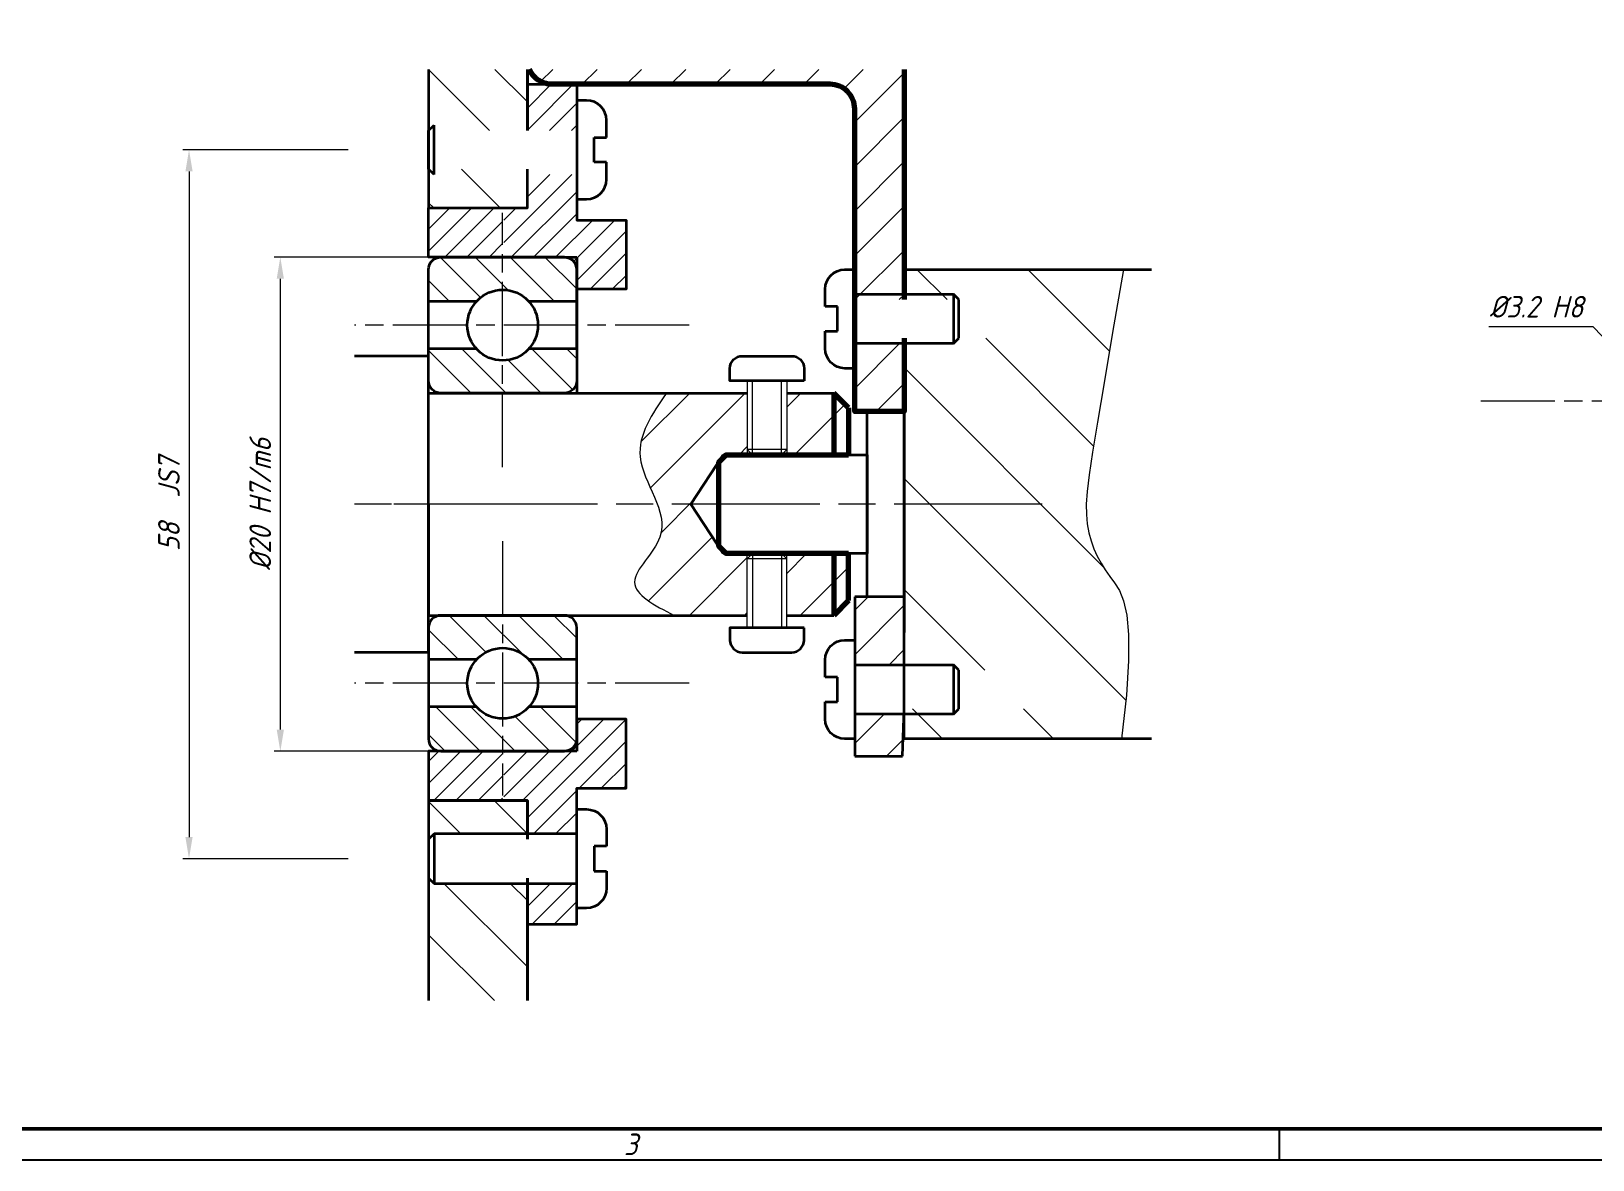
# Model space of a CAD drawing. Header units: millimetres. Extents: x -196 to 2000, y -99 to 952.
# Drawn here: x 218.9 to 471.8, y 0 to 182.8 of the extents above; entities that cross this region are included whole.
import ezdxf
from ezdxf.enums import TextEntityAlignment as Align

# ---------------------------------------------------------------- set-up
doc = ezdxf.new("R2010")
doc.units = ezdxf.units.MM
doc.linetypes.add('AM_ISO08W050', pattern=[18, 12, -1.5, 3, -1.5])
doc.linetypes.add('AM_ISO08W050x2', pattern=[9, 6, -0.75, 1.5, -0.75])
for name, color, linetype, lineweight in [('AM_0', 7, 'Continuous', 35), ('AM_0N', 7, 'Continuous', 15), ('AM_4', 3, 'Continuous', 15), ('AM_4N', 3, 'Continuous', 15), ('AM_5', 3, 'Continuous', 15), ('AM_7', 4, 'AM_ISO08W050', 15), ('AM_8', 1, 'Continuous', 15), ('AM_BOR', 7, 'Continuous', 35), ('основные', 7, 'Continuous', 35), ('оч жирные', 7, 'Continuous', 70), ('тонкие', 2, 'Continuous', 15)]:
    doc.layers.add(name, color=color, linetype=linetype, lineweight=lineweight)
doc.styles.add('ACGOSTTS', font='geniso.shx', dxfattribs={"oblique": 15})
doc.styles.get("Standard").update_dxf_attribs({"font": 'geniso.shx', "oblique": 15})
doc.dimstyles.new('AM_GOST$0', dxfattribs={"dimtxt": 3.5, "dimasz": 3.5, "dimexe": 1, "dimexo": 1, "dimgap": 1.5, "dimtad": 1, "dimtoh": 1, "dimtxsty": 'Standard', "dimcen": 0, "dimclrd": 256, "dimclre": 256, "dimclrt": 2, "dimadec": 0, "dimazin": 2, "dimtp": 0.1, "dimtm": 0.1, "dimtfac": 0.71, "dimtmove": 0, "dimatfit": 3, "dimfxl": 1, "dimtolj": 1, "dimlwd": -1, "dimlwe": -1, "dimarcsym": 1})
doc.dimstyles.new('AM_GOST$3', dxfattribs={"dimtxt": 3.5, "dimasz": 3.5, "dimexe": 1, "dimexo": 1, "dimgap": 1.5, "dimtad": 1, "dimtoh": 1, "dimtxsty": 'Standard', "dimcen": 0, "dimclrd": 256, "dimclre": 256, "dimclrt": 2, "dimadec": 0, "dimazin": 2, "dimtp": 0.1, "dimtm": 0.1, "dimtfac": 0.71, "dimtdec": 3, "dimtofl": 0, "dimtmove": 0, "dimatfit": 2, "dimfxl": 1, "dimtolj": 1, "dimlwd": -1, "dimlwe": -1, "dimarcsym": 1})
pattern_1 = [(44.99999999999999, (-519.0105859612296, 515.6947568679508), (-0.8980256121069153, 0.8980256121069156), [])]
pattern_2 = [(315, (-670.680225686259, 914.6167079903607), (1.414213562373095, 1.414213562373095), [])]

# ---------------------------------------------------------------- blocks, each defined once
blk = doc.blocks.new('GOST_A1_LANDSCAPE')
at = {"layer": 'AM_BOR', "color": 7, "lineweight": 50}
blk.add_line((20, 4.999999999999999), (836, 4.999999999999999), dxfattribs=at)
at = {"layer": 'AM_BOR', "color": 1, "lineweight": 25}
for p, q in [((421, 5), (421, 0)), ((0, 0), (841, 0))]:
    blk.add_line(p, q, dxfattribs=at)
at = {"layer": 'AM_BOR', "color": 1, "lineweight": 25, "style": 'ACGOSTTS', "oblique": 15}
blk.add_text('3', height=3.5, dxfattribs=at).set_placement((316, 2.5), align=Align.MIDDLE_CENTER)
blk = doc.blocks.new('GENZOOCBYQ3P5')
at = {"layer": 'AM_8'}
h = blk.add_hatch(dxfattribs=at)
h.set_pattern_fill('ANSI31', color=256, scale=1.2, angle=270, style=0)
h.set_pattern_definition([(315, (-710.9631266986504, 2939.86693311946), (2.694076836320746, 2.694076836320745), [])])
h.paths.add_polyline_path([(-18.27154240767425, -37.69893272247901), (-18.27154240767425, -31.07223043015614), (-18.27154240767425, -28.20524313201844), (-25.81785698979741, -28.20524313201838), (-26.27154240767425, -27.77223043012634), (-26.27154240767425, -37.69893272247901)])
h.paths.add_polyline_path([(-18.27154240767425, -24.20524313201844), (-18.27154240767425, -21.50524313204863), (-26.27154240767425, -21.50524313204858), (-26.27154240767425, -24.63825583391042), (-25.81785698979741, -24.20524313201838)])
h.paths.add_polyline_path([(-18.27154240767425, 26.49475686795137), (-18.27154240767425, 29.62776956981367), (-25.81785698979741, 29.62776956981372), (-25.81785698979741, 29.19475686792123), (-26.27154240767425, 29.62776956981372), (-26.27154240767425, 26.49475686795142)])
h.paths.add_polyline_path([(-18.27154240767425, 32.76174416602913), (-18.27154240767425, 37.69893272247896), (-26.27154240767425, 37.69893272247896), (-26.27154240767425, 32.76174416602919), (-25.81785698979741, 33.19475686792123), (-25.81785698979741, 32.76174416602919)])
h = blk.add_hatch(dxfattribs=at)
h.set_pattern_fill('ANSI31', color=256, scale=0.8, angle=360)
h.set_pattern_definition([(44.99999999999999, (-710.9631266986504, 2939.86693311946), (-1.796051224213831, 1.796051224213831), [])])
h.paths.add_polyline_path([(12.23549013727541, -10.50524313204863), (12.23549013727541, -5.005243132051362), (8.235490137275406, -5.005243132051817), (8.235490137275406, -10.40524313204827), (8.29322516419495, -10.50524313204863)])
h.paths.add_polyline_path([(12.23549013727541, 9.994756867948638), (12.23549013727541, 15.49475686795137), (8.293225164194496, 15.49475686795137), (8.235490137275406, 15.39475686795146), (8.235490137275406, 9.994756867948638)])
edge = h.paths.add_edge_path()
edge.add_line((12.23549013727541, 19.06174416605933), (12.23549013727541, 37.69893272247896))
edge.add_line((12.23549013727541, 37.69893272247896), (-18.10638952105541, 37.69893272247896))
edge.add_arc((-16.27154240767425, 38.49475686795137), 2, 203.4477167907517, 270)
edge.add_line((-16.27154240767425, 36.49475686795137), (6.23549013727586, 36.49475686795137))
edge.add_arc((6.23549013727586, 34.49475686795137), 2, 0, 90, ccw=False)
edge.add_line((8.23549013727586, 34.49475686795137), (8.235490137275406, 19.59475686795173))
edge.add_line((8.235490137275406, 19.59475686795173), (8.543225164194496, 19.06174416605933))
edge.add_line((8.543225164194496, 19.06174416605933), (12.23549013727541, 19.06174416605933))
h.paths.add_polyline_path([(12.22161265150123, -14.50524313204863), (8.293225164194496, -14.50524313204863), (8.235490137275406, -14.60524313204854), (8.235490137275406, -17.90524313205145), (12.11264713749858, -17.90524313205145)])
h = blk.add_hatch(dxfattribs=at)
h.set_pattern_fill('ANSI31', color=256, scale=0.4, angle=360, style=0)
h.set_pattern_definition(pattern_1)
h.paths.add_polyline_path([(-14.27154240767425, 32.76174416602913), (-14.27154240767425, 36.49475686795137), (-18.27154240767425, 36.49475686795137), (-18.27154240767425, 32.76174416602913)])
h.paths.add_polyline_path([(-15.27154240767425, 22.49475686795137, -0.4142135623731056), (-14.27154240767425, 21.49475686795137), (-14.27154240767425, 19.89475686795146), (-10.27154240767425, 19.89475686795146), (-10.27154240767425, 25.49475686795137), (-14.27154240767425, 25.49475686795137), (-14.27154240767425, 26.49475686795137), (-14.27154240767425, 29.19475686792117), (-18.27154240767425, 29.19475686792117), (-18.27154240767425, 26.49475686795137), (-20.16511476231756, 26.49475686795137), (-20.16511476231756, 22.49475686795137)])
h.paths.add_polyline_path([(-14.27154240767425, 33.19475686792117), (-14.27154240767425, 36.49475686795137), (-18.27154240767425, 36.49475686795137), (-18.27154240767425, 33.19475686792117)], flags=16)
h.paths.add_polyline_path([(-20.27154240767425, 22.49475686795137), (-20.27154240767425, 26.49475686795137), (-26.27154240767425, 26.49475686795142), (-26.27154240767425, 22.49475686795142)])
h.paths.add_polyline_path([(-14.27154240767425, -24.20524313201844), (-14.27154240767425, -21.50524313204863), (-14.27154240767425, -20.50524313204863), (-10.27154240767425, -20.50524313204863), (-10.27154240767425, -14.90524313204827), (-14.27154240767425, -14.90524313204827), (-14.27154240767425, -16.50524313204863, -0.4142135623730951), (-15.27154240767425, -17.50524313204863), (-20.16511476231756, -17.50524313204863), (-20.16511476231756, -21.50524313204863), (-18.27154240767425, -21.50524313204863), (-18.27154240767425, -24.20524313201844)])
h.paths.add_polyline_path([(-14.27154240767425, -31.50524313204863), (-14.27154240767425, -28.20524313201844), (-18.27154240767425, -28.20524313201844), (-18.27154240767425, -31.50524313204863)])
h.paths.add_polyline_path([(-20.27154240767425, -21.50524313204863), (-20.27154240767425, -17.50524313204863), (-26.27154240767425, -17.50524313204858), (-26.27154240767425, -21.50524313204858)])
h = blk.add_hatch(dxfattribs=at)
h.set_pattern_fill('ANSI31', color=256, scale=0.4, angle=360, style=0)
h.set_pattern_definition(pattern_1)
h.paths.add_polyline_path([(-14.27154240767425, 35.19475686792117), (-14.27154240767425, 36.49475686795137), (-18.27154240767425, 36.49475686795137), (-18.27154240767425, 33.19475686792117), (-14.27154240767425, 33.19475686792117)])
h = blk.add_hatch(dxfattribs=at)
h.set_pattern_fill('_U', color=256, scale=2, angle=315, style=0, pattern_type=0)
h.set_pattern_definition(pattern_2)
edge = h.paths.add_edge_path()
edge.add_line((-26.27154240767425, 21.49475686795142), (-26.27154240767425, 18.90875686795118))
edge.add_line((-26.27154240767425, 18.90875686795164), (-22.39667863860143, 18.90875686795164))
edge.add_arc((-20.27154240767425, 16.99475686795137), 2.85999999999997, 402.0077229335649, 497.9922770664336, ccw=False)
edge.add_line((-18.14640617674661, 18.90875686795158), (-14.27154240767425, 18.90875686795158))
edge.add_line((-14.27154240767425, 18.90875686795158), (-14.27154240767425, 21.49475686795137))
edge.add_arc((-15.27154240767425, 21.49475686795137), 1, 360, 450.0000000000065)
edge.add_line((-15.27154240767425, 22.49475686795137), (-25.27154240767425, 22.49475686795137))
edge.add_arc((-25.27154240767425, 21.49475686795142), 1, 450.0000000000065, 540.0000000000065)
h = blk.add_hatch(dxfattribs=at)
h.set_pattern_fill('ANSI31', color=256, scale=2, angle=270)
h.set_pattern_definition([(315, (-710.9631266986504, 2939.86693311946), (4.490128060534578, 4.490128060534576), [])])
h.paths.add_polyline_path([(23.43549013727568, -10.93825583394067), (24.34019067565475, -12.50524313204863), (23.43549013727568, -14.07223043015659), (12.23549013727541, -14.07223043015659), (12.23549013727541, -16.50524313205136), (29.83460701695128, -16.50524313205136), (30.22758228261216, -12.96416924182989), (30.40604566077161, -10.18804402275958), (30.4041946811634, -8.06538862884139), (30.25622687351995, -6.484724214074447), (29.99633976757411, -5.334571932460165), (29.65873089305921, -4.503452937999043), (29.27759777970812, -3.879888384691128), (28.88713795725369, -3.35239942653692), (28.51658958365067, -2.827321777065606), (28.17535332973591, -2.282249387926129), (27.86787049456905, -1.712590770292934), (27.59858237720971, -1.113754435343196), (27.37193027671572, -0.4811488942522715), (27.19235549214761, 0.1898173418022111), (27.06429932256367, 0.9037357616453505), (26.99220306702307, 1.665197854099517), (26.98250656185917, 2.501207825569566), (27.04964379250384, 3.528420752784371), (27.21004728166179, 4.885904430050289), (27.48014955203814, 6.71272665167686), (27.87638312633896, 9.147955211971805), (28.4151805272694, 12.33065790524375), (29.11297427753459, 16.39990252579997), (29.98619689984014, 21.49475686794864), (12.23549013727541, 21.49475686794864), (12.23549013727541, 19.06174416605933), (23.43549013727568, 19.06174416605933), (24.34019067565475, 17.49475686795137), (23.43549013727568, 15.92776956984341), (16.66312099032655, 15.92776956984341), (16.23549013727541, 15.49475686795137), (12.23549013727541, 15.49475686795137), (12.23549013727541, -10.50524313204863), (16.23549013727541, -10.50524313204863), (16.66312099032609, -10.93825583394067)])
h = blk.add_hatch(dxfattribs=at)
h.set_pattern_fill('_U', color=256, scale=2, angle=315, style=0, pattern_type=0)
h.set_pattern_definition(pattern_2)
edge = h.paths.add_edge_path()
edge.add_line((-14.27154240767425, 12.49475686795137), (-14.27154240767425, 15.08075686795161))
edge.add_line((-14.27154240767425, 15.08075686795161), (-18.14640617674706, 15.08075686795161))
edge.add_arc((-20.27154240767425, 16.99475686795137), 2.85999999999997, 222.0077229335649, 317.9922770664336, ccw=False)
edge.add_line((-22.39667863860143, 15.08075686795161), (-26.27154240767425, 15.08075686795161))
edge.add_line((-26.27154240767425, 15.08075686795166), (-26.27154240767425, 12.49475686795142))
edge.add_arc((-25.27154240767425, 12.49475686795142), 1, 539.9999999999935, 629.9999999999935)
edge.add_line((-25.27154240767425, 11.49475686795142), (-15.27154240767425, 11.49475686795142))
edge.add_arc((-15.27154240767425, 12.49475686795137), 1, 270.0000000000065, 359.9999999999935)
h = blk.add_hatch(dxfattribs=at)
h.set_pattern_fill('ANSI31', color=256)
h.set_pattern_definition([(45, (-435.1349772556702, -297.8689260847459), (-2.245064030267288, 2.245064030267288), [])])
h.paths.add_polyline_path([(7.728457592325753, -5.305243132048361), (7.728457592325753, -1.505243132048633), (6.528457592325935, -1.505243132048975), (2.73205210783351, -1.505243132049998), (2.73205210783351, -1.934658132083257), (2.73205210783351, -5.755243132083194), (2.73205210783351, -6.184658132082802), (2.73205210783351, -6.505243132048633), (6.528457592325935, -6.505243132048633)])
h.paths.add_polyline_path([(7.728457592318023, 6.494756867951367), (7.728457592325753, 10.29475686795155), (6.528457592325935, 11.49475686795137), (2.73205210783351, 11.49475686795137), (2.73205210783351, 11.17417186794916), (2.73205210783351, 10.74475686794955), (2.73205210783351, 6.92417186794961), (2.73205210783351, 6.494756867950002), (6.528457592325935, 6.494756867951025)])
edge = h.paths.add_edge_path()
edge.add_spline(control_points=[(-7.751024211521667, 2.496084185754341), (-8.227340572197704, 3.780399240873521), (-10.13720003462169, 6.911679835293398), (-8.166591149352712, 9.799711364428958), (-7.00999999150747, 11.49475686795137)], knot_values=[0, 0, 0, 0, 1.967759913829663, 4.763637252153319, 4.763637252153319, 4.763637252153319, 4.763637252153319], degree=3, periodic=0)
edge.add_line((-7.00999999150747, 11.49475686795137), (-0.4679478921663076, 11.49475686795137))
edge.add_line((-0.4679478921663076, 11.49475686795137), (-0.4679478921663076, 11.17417186794916))
edge.add_line((-0.4679478921663076, 11.17417186794916), (-0.4679478921663076, 10.74475686794955))
edge.add_line((-0.4679478921663076, 10.74475686794955), (-0.4679478921663076, 6.92417186794961))
edge.add_line((-0.4679478921663076, 6.92417186794961), (-0.4679478921663076, 6.494756867949093))
edge.add_line((-0.4679478921663076, 6.494756867949093), (-2.164509862724685, 6.494756867948638))
edge.add_line((-2.164509862724685, 6.494756867948638), (-2.424644321358869, 6.494756867948638))
edge.add_line((-2.424644321358869, 6.494756867948638), (-5.044669617017178, 2.495968929416279))
edge.add_line((-5.044669617017178, 2.495968929416279), (-7.751024211521667, 2.496084185754285))
edge = h.paths.add_edge_path()
edge.add_line((-0.4679478921663076, -6.505243132048633), (-0.4679478921663076, -6.184658132082802))
edge.add_line((-0.4679478921663076, -6.184658132082802), (-0.4679478921663076, -5.755243132083194))
edge.add_line((-0.4679478921663076, -5.755243132083194), (-0.4679478921663076, -1.934658132083257))
edge.add_line((-0.4679478921663076, -1.934658132083257), (-0.4679478921663076, -1.505243132050907))
edge.add_line((-0.4679478921663076, -1.505243132050907), (-2.164509862724685, -1.505243132051362))
edge.add_line((-2.164509862724685, -1.505243132051362), (-2.424644321358869, -1.505243132051362))
edge.add_line((-2.424644321358869, -1.505243132051362), (-5.046164425474217, 2.495968993076133))
edge.add_line((-5.046164425474217, 2.495968993076133), (-7.751024211521667, 2.496084185754285))
edge.add_spline(control_points=[(-7.751024211521667, 2.496084185754341), (-7.418099176355099, 1.59840216138781), (-6.964052850381051, -0.6521612089221662), (-11.1786900124398, -4.039047471674394), (-7.985025502539884, -5.683063848611368), (-6.387860878680954, -6.505243132048633)], knot_values=[4.763637252153319, 4.763637252153319, 4.763637252153319, 4.763637252153319, 6.139018390817901, 8.229092790612192, 10.32003743882186, 10.32003743882186, 10.32003743882186, 10.32003743882186], degree=3, periodic=0)
edge.add_line((-6.387860878680897, -6.505243132048633), (-0.4679478921663076, -6.505243132048633))
h = blk.add_hatch(dxfattribs=at)
h.set_pattern_fill('_U', color=256, scale=2, angle=315, style=0, pattern_type=0)
h.set_pattern_definition(pattern_2)
edge = h.paths.add_edge_path()
edge.add_arc((-15.27154240767425, -7.505243132048633), 0.9999999999998863, 360.0000000000065, 450.0000000000065)
edge.add_line((-15.27154240767425, -6.505243132048633), (-25.27154240767425, -6.505243132048633))
edge.add_arc((-25.27154240767425, -7.505243132048577), 1, 450, 540)
edge.add_line((-26.27154240767425, -7.505243132048577), (-26.27154240767425, -10.09124313204882))
edge.add_line((-26.27154240767425, -10.09124313204836), (-22.39667863860188, -10.09124313204836))
edge.add_arc((-20.27154240767425, -12.00524313204863), 2.860000000000054, 402.0077229335664, 497.9922770664351, ccw=False)
edge.add_line((-18.14640617674706, -10.09124313204842), (-14.27154240767425, -10.09124313204842))
edge.add_line((-14.27154240767425, -10.09124313204842), (-14.27154240767425, -7.505243132048633))
h = blk.add_hatch(dxfattribs=at)
h.set_pattern_fill('_U', color=256, scale=2, angle=315, style=0, pattern_type=0)
h.set_pattern_definition(pattern_2)
edge = h.paths.add_edge_path()
edge.add_line((-22.39667863860188, -13.91924313204839), (-26.27154240767425, -13.91924313204839))
edge.add_line((-26.27154240767425, -13.91924313204834), (-26.27154240767425, -16.50524313204858))
edge.add_arc((-25.27154240767425, -16.50524313204858), 1.000000000000114, 539.9999999999935, 629.9999999999935)
edge.add_line((-25.27154240767425, -17.50524313204858), (-15.27154240767425, -17.50524313204858))
edge.add_arc((-15.27154240767425, -16.50524313204863), 1.000000000000114, 270, 359.9999999999935)
edge.add_line((-14.27154240767425, -16.50524313204863), (-14.27154240767425, -13.91924313204839))
edge.add_line((-14.27154240767425, -13.91924313204839), (-18.14640617674661, -13.91924313204839))
edge.add_arc((-20.27154240767425, -12.00524313204863), 2.860000000000054, 222.0077229335649, 317.9922770664351, ccw=False)
at = {"layer": 'AM_0'}
for p, q in [((-26.27154240767425, 14.49475686795142), (-32.27154240767419, 14.49475686795142)), ((-26.27154240767425, -9.505243132048577), (-32.27154240767419, -9.505243132048577))]:
    blk.add_line(p, q, dxfattribs=at)
at = {"layer": 'AM_0N'}
for p, q in [((-1.867947892166399, 12.49475686794955), (-0.4679478921663076, 12.49475686794955)), ((-0.4679478921663076, 12.49475686794955), (-0.4679478921663076, 11.17417186794916)), ((-0.4679478921663076, 12.49475686794955), (2.73205210783351, 12.49475686794955)), ((2.73205210783351, 12.49475686794955), (4.132052107833601, 12.49475686794955)), ((2.73205210783351, 12.49475686794955), (2.73205210783351, 11.17417186794916)), ((-0.4679478921663076, 11.17417186794916), (-0.4679478921663076, 10.74475686794955)), ((-0.4679478921663076, 10.74475686794955), (-0.4679478921663076, 6.92417186794961)), ((2.73205210783351, 11.17417186794916), (2.73205210783351, 10.74475686794955)), ((2.73205210783351, 10.74475686794955), (2.73205210783351, 6.92417186794961)), ((-0.4679478921663076, 6.92417186794961), (-0.03853289216624489, 6.494756867949548)), ((2.73205210783351, 6.92417186794961), (-0.4679478921663076, 6.92417186794961)), ((2.302637107833448, 6.494756867949548), (-0.03853289216624489, 6.494756867949548)), ((2.73205210783351, 6.92417186794961), (2.302637107833448, 6.494756867949548)), ((-0.4679478921663076, -1.934658132083257), (-0.03853289216624489, -1.505243132083194)), ((-0.4679478921663076, -5.755243132083194), (-0.4679478921663076, -1.934658132083257)), ((2.73205210783351, -1.934658132083257), (-0.4679478921663076, -1.934658132083257)), ((2.302637107833448, -1.505243132083194), (-0.03853289216624489, -1.505243132083194)), ((2.73205210783351, -1.934658132083257), (2.302637107833448, -1.505243132083194)), ((2.73205210783351, -5.755243132083194), (2.73205210783351, -1.934658132083257)), ((-0.4679478921663076, -6.184658132082802), (-0.4679478921663076, -5.755243132083194)), ((-0.4679478921663076, -7.505243132083194), (-0.4679478921663076, -6.184658132082802)), ((2.73205210783351, -6.184658132082802), (2.73205210783351, -5.755243132083194)), ((2.73205210783351, -7.505243132083194), (2.73205210783351, -6.184658132082802)), ((-1.867947892166399, -7.505243132083194), (-0.4679478921663076, -7.505243132083194)), ((-0.4679478921663076, -7.505243132083194), (2.73205210783351, -7.505243132083194)), ((2.73205210783351, -7.505243132083194), (4.132052107833601, -7.505243132083194))]:
    blk.add_line(p, q, dxfattribs=at)
at = {"layer": 'AM_4'}
for p, q in [((29.98619689984059, 21.49475686794909), (29.11297427753459, 16.39990252579997)), ((29.11297427753459, 16.39990252579997), (28.4151805272694, 12.3306579052433)), ((28.4151805272694, 12.3306579052433), (27.87638312633896, 9.147955211971805)), ((27.87638312633896, 9.147955211971805), (27.48014955203814, 6.71272665167686)), ((-0.4679478921663076, 6.92417186794961), (-0.4679478921663076, 6.494756867949093)), ((2.73205210783351, 6.92417186794961), (2.73205210783351, 6.494756867950002)), ((27.48014955203814, 6.71272665167686), (27.21004728166179, 4.885904430050289)), ((27.21004728166179, 4.885904430050289), (27.04964379250384, 3.528420752784371)), ((27.04964379250384, 3.528420752784371), (26.98250656185917, 2.501207825569566)), ((26.98250656185917, 2.501207825569566), (26.99220306702307, 1.665197854099517)), ((26.99220306702307, 1.665197854099517), (27.06429932256367, 0.9037357616453505)), ((27.06429932256367, 0.9037357616453505), (27.19235549214761, 0.1898173418022111)), ((27.19235549214761, 0.1898173418022111), (27.37193027671572, -0.4811488942522715)), ((27.37193027671572, -0.4811488942522715), (27.59858237720971, -1.113754435343196)), ((27.59858237720971, -1.113754435343196), (27.86787049456905, -1.712590770292934)), ((-0.4679478921663076, -1.934658132083257), (-0.4679478921663076, -1.505243132050907)), ((2.73205210783351, -1.934658132083257), (2.73205210783351, -1.505243132049998)), ((27.86787049456905, -1.712590770292934), (28.17535332973591, -2.282249387926129)), ((28.17535332973591, -2.282249387926129), (28.51658958365067, -2.827321777065606)), ((28.51658958365067, -2.827321777065606), (28.88713795725369, -3.35239942653692)), ((28.88713795725369, -3.35239942653692), (29.27759777970812, -3.879888384691128)), ((29.27759777970812, -3.879888384691128), (29.65873089305921, -4.503452937999043)), ((29.65873089305921, -4.503452937999043), (29.99633976757411, -5.334571932460165)), ((29.99633976757411, -5.334571932460165), (30.25622687351995, -6.484724214074447)), ((30.25622687351995, -6.484724214074447), (30.4041946811634, -8.06538862884139)), ((30.4041946811634, -8.06538862884139), (30.40604566077161, -10.18804402275958)), ((30.40604566077161, -10.18804402275958), (30.22758228261216, -12.96416924182989)), ((30.22758228261216, -12.96416924182989), (29.83460701695128, -16.50524313205091))]:
    blk.add_line(p, q, dxfattribs=at)
at = {"layer": 'AM_4N'}
for p, q in [((-0.03853289216624489, 6.494756867949548), (-0.03853289216624489, 12.49475686794955)), ((2.302637107833448, 6.494756867949548), (2.302637107833448, 12.49475686794955)), ((-0.03853289216624489, -1.505243132083194), (-0.03853289216624489, -7.505243132083194)), ((2.302637107833448, -1.505243132083194), (2.302637107833448, -7.505243132083194))]:
    blk.add_line(p, q, dxfattribs=at)
at = {"layer": 'AM_7', "linetype": 'AM_ISO08W050x2'}
for p, q in [((-20.27154240767425, 5.494756867951367), (-20.27154240767425, 26.08766861474629)), ((-5.165471608715166, 16.99475686795137), (-32.27154240767419, 16.99475686795142)), ((-20.27154240767425, 2.494756867951367), (-32.27154240767419, 2.494756867951367)), ((-20.27154240767425, -0.5052431320486335), (-20.27154240767425, -21.09815487884356)), ((-5.165471608715166, -12.00524313204863), (-32.27154240767419, -12.00524313204858)), ((-5.165471608715166, -12.00524313204863), (-32.27154240767419, -12.00524313204858))]:
    blk.add_line(p, q, dxfattribs=at)
at = {"layer": 'AM_7'}
blk.add_line((23.41596144980474, 2.494756867951367), (-32.27154240767419, 2.497128448446006), dxfattribs=at)
at = {"layer": 'основные'}
for p, q in [((-26.27154240767425, 37.69893272247896), (-26.27154240767425, 26.49475686795142)), ((-18.27154240767425, 37.69893272247896), (-18.27154240767425, 32.76174416602913)), ((-18.27154240767425, 36.49475686795137), (-18.27154240767425, 37.69893272247896)), ((-26.27154240767425, 32.76174416602919), (-25.81785698979741, 33.19475686792123)), ((-25.81785698979741, 29.19475686792123), (-25.81785698979741, 33.19475686792123)), ((-26.27154240767425, 29.62776956981372), (-26.27154240767425, 32.76174416602919)), ((-12.87154240767416, 30.19475686792117), (-12.87154240767416, 32.19475686792117)), ((-12.87154240767416, 32.19475686792117), (-11.87154240767416, 32.19475686792117)), ((-25.81785698979741, 29.19475686792123), (-26.27154240767425, 29.62776956981372)), ((-18.27154240767425, 26.49475686795137), (-18.27154240767425, 29.62776956984368)), ((-11.87154240767416, 30.19475686792117), (-12.87154240767416, 30.19475686792117)), ((-26.27154240767425, 26.49475686795142), (-18.27154240767425, 26.49475686795137)), ((-15.27154240767425, 22.49475686795137), (-18.27154240767425, 22.49475686795137)), ((-15.27154240767425, 22.49475686795137), (-14.27154240767425, 22.49475686795137)), ((-14.27154240767425, 22.49475686795137), (-14.27154240767425, 21.49475686795137)), ((-14.27154240767425, 21.49475686795137), (-14.27154240767425, 11.49475686795137)), ((-14.27154240767425, 15.08075686795161), (-14.27154240767425, 21.49475686795137)), ((-10.27154240767425, 19.89475686795146), (-14.27154240767425, 19.89475686795146)), ((8.235490137275406, 19.49475686795137), (16.23549013727541, 19.49475686795137)), ((16.23549013727541, 19.49475686795137), (16.23549013727541, 15.49475686795137)), ((16.66312099032655, 19.06174416605933), (16.23549013727541, 19.49475686795137)), ((16.66312099032655, 15.92776956984341), (16.66312099032655, 19.06174416605933)), ((-22.39667863860143, 18.90875686795158), (-26.27154240767425, 18.90875686795164)), ((-14.27154240767425, 18.90875686795158), (-18.14640617674661, 18.90875686795158)), ((6.835490137275769, 18.49475686795137), (5.835490137275769, 18.49475686795137)), ((6.835490137275769, 16.49475686795137), (6.835490137275769, 18.49475686795137)), ((5.835490137275769, 16.49475686795137), (6.835490137275769, 16.49475686795137)), ((16.23549013727541, 15.49475686795137), (8.235490137275406, 15.49475686795137)), ((16.23549013727541, 15.49475686795137), (16.66312099032655, 15.92776956984341)), ((-22.39667863860143, 15.08075686795161), (-26.27154240767425, 15.08075686795166)), ((-26.27154240767425, -9.505243132048577), (-26.27154240767425, 14.49475686795142)), ((-14.27154240767425, 15.08075686795161), (-18.14640617674706, 15.08075686795161)), ((-26.27154240767425, 11.49475686795142), (-0.4679478921663076, 11.49475686795137)), ((2.73205210783351, 11.49475686795137), (6.528457592325935, 11.49475686795137)), ((-5.044676875451955, 2.495957851301284), (-2.424644321358869, 6.494756867948638)), ((-2.424644321358869, 6.494756867948638), (-2.164509862724685, 6.494756867948638)), ((-26.27154240767425, 2.494756867951423), (-26.27154240767425, -6.505243132048577)), ((-5.045370263522386, 2.494756867933177), (-2.424644321358869, -1.505243132051362)), ((12.23549013727541, 2.494756867948638), (12.23549013727541, -7.905243132050998)), ((-2.164509862724685, -1.505243132051362), (-2.424644321358869, -1.505243132051362)), ((12.23549013727541, -5.005243132051362), (8.235490137275406, -5.005243132051817)), ((8.235490137275406, -5.005243132051817), (8.235490137275406, -17.90524313205145)), ((-26.27154240767425, -6.505243132048577), (-0.4679478921663076, -6.505243132048633)), ((2.73205210783351, -6.505243132048633), (6.528457592325935, -6.505243132048633)), ((-22.39667863860188, -10.09124313204842), (-26.27154240767425, -10.09124313204836)), ((-14.27154240767425, -10.09124313204842), (-18.14640617674706, -10.09124313204842)), ((8.235490137275406, -10.50524313204863), (16.23549013727541, -10.50524313204863)), ((16.23549013727541, -10.50524313204863), (16.23549013727541, -14.50524313204863)), ((16.66312099032609, -10.93825583394067), (16.23549013727541, -10.50524313204863)), ((16.66312099032609, -14.07223043015659), (16.66312099032609, -10.93825583394067)), ((6.835490137275769, -11.50524313204863), (5.835490137275769, -11.50524313204863)), ((6.835490137275769, -13.50524313204863), (6.835490137275769, -11.50524313204863)), ((5.835490137275769, -13.50524313204863), (6.835490137275769, -13.50524313204863)), ((-22.39667863860143, -13.91924313204839), (-26.27154240767425, -13.91924313204834)), ((-14.27154240767425, -13.91924313204839), (-18.14640617674661, -13.91924313204839)), ((16.23549013727541, -14.50524313204863), (8.235490137275406, -14.50524313204863)), ((12.11264713749858, -17.90524313205145), (12.23549013727541, -14.07223043015614)), ((16.23549013727541, -14.50524313204863), (16.66312099032609, -14.07223043015659)), ((-14.27154240767425, -17.51102879680769), (-15.37012589960079, -17.51102879680769)), ((-14.27154240767425, -16.50524313204863), (-14.27154240767425, -17.51102879680769)), ((8.235490137275406, -17.90524313205145), (12.11264713749858, -17.90524313205145)), ((-26.27154240767425, -21.50524313204858), (-26.27154240767425, -37.69893272247901)), ((-18.27154240767425, -21.50524313204863), (-26.27154240767425, -21.50524313204858)), ((-18.27154240767425, -21.50524313204863), (-18.27154240767425, -24.63825583391048)), ((-18.27154240767425, -24.63825583391048), (-18.27154240767425, -21.50524313204863)), ((-25.81785698979741, -24.20524313201838), (-26.27154240767425, -24.63825583391042)), ((-26.27154240767425, -24.63825583391042), (-26.27154240767425, -27.77223043012634)), ((-14.27154240767425, -24.20524313201844), (-25.81785698979741, -24.20524313201838)), ((-25.81785698979741, -24.20524313201838), (-25.81785698979741, -28.20524313201838)), ((-11.87154240767461, -25.20524313201844), (-12.87154240767461, -25.20524313201844)), ((-12.87154240767461, -25.20524313201844), (-12.87154240767461, -27.20524313201844)), ((-26.27154240767425, -27.77223043012634), (-25.81785698979741, -28.20524313201838)), ((-18.27154240767425, -31.07223043015614), (-18.27154240767425, -27.7722304301264)), ((-18.27154240767425, -27.7722304301264), (-18.27154240767425, -27.93825583394067)), ((-12.87154240767461, -27.20524313201844), (-11.87154240767461, -27.20524313201844)), ((-25.81785698979741, -28.20524313201838), (-14.27154240767425, -28.20524313201844)), ((-18.27154240767425, -37.69893272247901), (-18.27154240767425, -31.07223043015614))]:
    blk.add_line(p, q, dxfattribs=at)
for points in [[(-18.27154240767425, 32.76174416602913), (-18.27154240767425, 36.49475686795137), (-14.27154240767425, 36.49475686795137), (-14.27154240767425, 26.49475686795137), (-14.27154240767425, 25.49475686795137), (-10.27154240767425, 25.49475686795137), (-10.27154240767425, 19.89475686795146), (-14.27154240767425, 19.89475686795146), (-14.27154240767425, 21.49475686795137, 0.4142135623730825), (-15.27154240767425, 22.49475686795137), (-26.27154240767425, 22.49475686795142), (-26.27154240767425, 26.49475686795142)], [(-11.87154240767416, 32.19475686792117), (-11.87154240767416, 33.59475686792126, 0.414213562373095), (-13.47154240767406, 35.19475686792117), (-14.27154240767425, 35.19475686792117), (-14.27154240767425, 27.19475686792117), (-13.47154240767406, 27.19475686792117, 0.414213562373095), (-11.87154240767416, 28.79475686792154), (-11.87154240767416, 30.19475686792117)], [(-26.27154240767425, 12.49475686795142), (-26.27154240767425, 21.49475686795142, -0.4142135623730692), (-25.27154240767425, 22.49475686795142), (-15.27154240767425, 22.49475686795137, -0.4142135623730552), (-14.27154240767425, 21.49475686795137), (-14.27154240767425, 12.49475686795137, -0.4142135623730951), (-15.27154240767425, 11.49475686795137), (-25.27154240767425, 11.49475686795142, -0.4142135623730951), (-26.27154240767425, 12.49475686795142, -1.655741125145663)], [(5.835490137275769, 18.49475686795137), (5.835490137275769, 19.89475686795146, -0.414213562373095), (7.435490137275679, 21.49475686795137), (8.235490137275406, 21.49475686795137), (8.235490137275406, 13.49475686795137), (7.435490137275679, 13.49475686795137, -0.414213562373095), (5.835490137275769, 15.09475686795173), (5.835490137275769, 16.49475686795137)], [(-26.27154240767425, -7.505243132048577), (-26.27154240767425, -16.50524313204858, 0.4142135623730692), (-25.27154240767425, -17.50524313204858), (-15.27154240767425, -17.50524313204863, 0.4142135623730552), (-14.27154240767425, -16.50524313204863), (-14.27154240767425, -7.505243132048633, 0.4142135623730951), (-15.27154240767425, -6.505243132048633), (-25.27154240767425, -6.505243132048577, 0.4142135623730951), (-26.27154240767425, -7.505243132048577, 1.655741125145663)], [(5.835490137275769, -11.50524313204863), (5.835490137275769, -10.10524313204854, -0.414213562373095), (7.435490137275679, -8.505243132048633), (8.235490137275406, -8.505243132048633), (8.235490137275406, -16.50524313204863), (7.435490137275679, -16.50524313204863, -0.414213562373095), (5.835490137275769, -14.90524313204827), (5.835490137275769, -13.50524313204863)], [(-18.27154240767425, -27.7722304301264), (-18.27154240767425, -31.50524313204863), (-14.27154240767425, -31.50524313204863), (-14.27154240767425, -21.50524313204863), (-14.27154240767425, -20.50524313204863), (-10.27154240767425, -20.50524313204863), (-10.27154240767425, -14.90524313204827), (-14.27154240767425, -14.90524313204827), (-14.27154240767425, -16.50524313204863, -0.4142135623730825), (-15.27154240767425, -17.50524313204863), (-26.27154240767425, -17.50524313204858), (-26.27154240767425, -21.50524313204858)], [(-11.87154240767461, -27.20524313201844), (-11.87154240767461, -28.60524313201853, -0.414213562373095), (-13.47154240767406, -30.20524313201844), (-14.27154240767425, -30.20524313201844), (-14.27154240767425, -22.20524313201844), (-13.47154240767406, -22.20524313201844, -0.414213562373095), (-11.87154240767461, -23.80524313201835), (-11.87154240767461, -25.20524313201844)]]:
    blk.add_lwpolyline(points, format="xyb", dxfattribs=at)
for points in [[(-26.27154240767425, 22.49475686795142), (-26.27154240767425, 26.49475686795142), (-18.27154240767425, 26.49475686795137), (-18.27154240767425, 29.62776956981367)], [(12.23549013727541, 19.06174416605933), (12.23549013727541, 21.49475686794864), (32.27154240767413, 21.49475686794864)], [(32.27154240767413, -16.50524313205136), (12.23549013727541, -16.50524313205136), (12.23549013727541, 15.92776956984341)], [(7.728457592318023, 6.494756867951367), (9.235490137275406, 6.494756867948638), (9.235490137275406, -1.505243132051362), (7.728457592333484, -1.505243132048633)], [(-26.27154240767425, -17.50524313204858), (-26.27154240767425, -21.50524313204858), (-18.27154240767425, -21.50524313204863), (-18.27154240767425, -24.63825583391048)], [(-18.27154240767425, -31.50524313204863), (-18.27154240767425, -35.50524313204863), (-18.27154240767425, -37.69893272247901)]]:
    blk.add_lwpolyline(points, dxfattribs=at)
for points in [[(4.132052107833601, 12.49475686794955), (-1.867947892166399, 12.49475686794955), (-1.867947892166399, 13.49475686794955, -0.414213562373095), (-0.8679478921663986, 14.49475686794955), (3.132052107833601, 14.49475686794955, -0.414213562373095), (4.132052107833601, 13.49475686794955)], [(4.132052107833601, -7.505243132083194), (-1.867947892166399, -7.505243132083194), (-1.867947892166399, -8.505243132083194, 0.414213562373095), (-0.8679478921663986, -9.505243132083194), (3.132052107833601, -9.505243132083194, 0.414213562373095), (4.132052107833601, -8.505243132083194)]]:
    blk.add_lwpolyline(points, format="xyb", close=True, dxfattribs=at)
blk.add_lwpolyline([(12.23549013727541, 9.994756867948638), (12.23549013727541, -5.005243132051362), (9.235490137275406, -5.005243132051362), (9.235490137275406, 9.994756867948638)], close=True, dxfattribs=at)
for centre in [(-20.27154240767425, 16.99475686795137), (-20.27154240767425, -12.00524313204863)]:
    blk.add_circle(centre, 2.860000000000014, dxfattribs=at)
blk.add_arc((-15.27154240767425, 21.49475686795137), 1, 0, 90, dxfattribs=at)
blk.add_arc((-15.27154240767425, 21.49475686795137), 1, 0, 90, dxfattribs=at)
at = {"layer": 'оч жирные'}
for p, q in [((12.23549013727541, 37.69893272247896), (12.23549013727541, 19.06174416605933)), ((7.728457592325753, 10.29475686795155), (6.528457592325935, 11.49475686795137)), ((6.528457592325935, 11.49475686795137), (6.528457592325935, 6.494756867949093)), ((7.728457592325753, 10.29475686795155), (7.728457592318023, 6.494756867951367)), ((6.528457592325935, -1.505243132050907), (6.528457592325935, -6.505243132048633)), ((7.728457592325753, -5.305243132048361), (7.728457592325753, -1.505243132048633)), ((7.728457592325753, -5.305243132048361), (6.528457592325935, -6.505243132048633))]:
    blk.add_line(p, q, dxfattribs=at)
blk.add_lwpolyline([(12.23549013727541, 15.92776956984341), (12.23549013727541, 9.994756867948638), (8.235490137275406, 9.994756867948638), (8.23549013727586, 34.49475686795137, 0.4142135623730988), (6.23549013727586, 36.49475686795137), (-16.27154240767425, 36.49475686795137, -0.2988366033983811), (-18.10638952105541, 37.69893272247896)], format="xyb", dxfattribs=at)
for points in [[(-2.764509862724594, 0.7268076755090647), (-2.764509862724594, 5.894756867948729), (-2.164509862724685, 6.494756867948638), (7.728457592325753, 6.494756867951367)], [(7.728457592333484, -1.505243132048633), (-2.164509862724685, -1.505243132051362), (-2.764509862724594, -0.9052431320509982), (-2.764509862724594, 0.7268076755090647)]]:
    blk.add_lwpolyline(points, dxfattribs=at)
at = {"layer": 'тонкие'}
blk.add_open_spline([(-7.00999999150747, 11.49475686795137), (-8.166591149352712, 9.799711364428958), (-10.70616407386683, 6.077832948390721), (-5.471468842711033, 0.5472806593101609), (-11.1786900124398, -4.039047471674394), (-7.985025502539884, -5.683063848611368), (-6.387860878680954, -6.505243132048633)], degree=3, knots=[0, 0, 0, 0, 2.795877338323656, 6.139018390817901, 8.229092790612192, 10.32003743882186, 10.32003743882186, 10.32003743882186, 10.32003743882186], dxfattribs=at)
blk = doc.blocks.new('*D57')
at = {"layer": 'AM_5', "linetype": 'ByBlock', "transparency": 16777216}
for p, q in [((294.2677409505364, 146.1572389397094), (258.2677399505395, 146.1572389397094)), ((259.2677399505395, 142.6572389397094), (259.2677399505395, 69.65723893970937)), ((294.2677409505364, 66.15723893970939), (258.2677399505395, 66.15723893970937))]:
    blk.add_line(p, q, dxfattribs=at)
at = {"layer": 'AM_5', "transparency": 16777216}
for points in [[(258.6844066172062, 142.6572389397094), (259.8510732838728, 142.6572389397094), (259.2677399505395, 146.1572389397094)], [(258.6844066172062, 69.65723893970937), (259.8510732838728, 69.65723893970937), (259.2677399505395, 66.15723893970937)]]:
    blk.add_solid(points, dxfattribs=at)
at = {"layer": 'Defpoints', "color": 0, "transparency": 16777216}
for p in [(295.2677409505364, 146.1572389397094), (259.2677399505395, 66.15723893970937), (295.2677409505364, 66.15723893970939)]:
    blk.add_point(p, dxfattribs=at)
at = {"layer": 'AM_5', "color": 2, "transparency": 16777216, "insert": (256.0173954623505, 106.1572389397093), "char_height": 3.5, "attachment_point": 5, "rotation": 90}
blk.add_mtext('\\A1;%%C20{}{\\C2; H7/m6}', dxfattribs=at)
blk = doc.blocks.new('*D58')
at = {"layer": 'AM_5', "linetype": 'ByBlock', "transparency": 16777216}
for p, q in [((270.2677409505365, 163.5572389396492), (243.4826021139777, 163.5572389396492)), ((244.4826021139777, 160.0572389396492), (244.4826021139777, 52.25723893976972)), ((270.2677409505365, 48.75723893976972), (243.4826021139777, 48.75723893976972))]:
    blk.add_line(p, q, dxfattribs=at)
at = {"layer": 'AM_5', "transparency": 16777216}
for points in [[(243.8992687806443, 160.0572389396492), (245.065935447311, 160.0572389396492), (244.4826021139777, 163.5572389396492)], [(243.8992687806444, 52.25723893976972), (245.0659354473111, 52.25723893976972), (244.4826021139777, 48.75723893976972)]]:
    blk.add_solid(points, dxfattribs=at)
at = {"layer": 'Defpoints', "color": 0, "transparency": 16777216}
for p in [(271.2677409505365, 163.5572389396492), (244.4826021139777, 48.75723893976972), (271.2677409505365, 48.75723893976972)]:
    blk.add_point(p, dxfattribs=at)
at = {"layer": 'AM_5', "color": 2, "transparency": 16777216, "insert": (241.2326021139777, 106.1572389397094), "char_height": 3.5, "attachment_point": 5, "rotation": 90}
blk.add_mtext('\\A1;58 {}{\\C2; JS7}', dxfattribs=at)
blk = doc.blocks.new('*D61')
at = {"layer": 'AM_5', "linetype": 'ByBlock', "transparency": 16777216}
for p, q in [((471.8547518296444, 134.886851752308), (454.9513851995127, 134.886851752308)), ((478.6694256985627, 127.7337289364909), (471.8547518296444, 134.886851752308))]:
    blk.add_line(p, q, dxfattribs=at)
at = {"layer": 'AM_5', "transparency": 16777216}
blk.add_solid([(479.0917753242104, 128.1360951521365), (478.247076072915, 127.3313627208452), (481.0836229924366, 125.1996311826045)], dxfattribs=at)
at = {"layer": 'Defpoints', "color": 0, "transparency": 16777216}
for p in [(481.0836229924366, 125.1996311826045), (485.4981551869491, 120.5658524326409)]:
    blk.add_point(p, dxfattribs=at)
at = {"layer": 'AM_5', "color": 2, "transparency": 16777216, "insert": (462.6530685145785, 138.1371962404968), "char_height": 3.5, "attachment_point": 5}
blk.add_mtext('\\A1;%%C3.2 Н8', dxfattribs=at)

msp = doc.modelspace()

# ---------------------------------------------------------------- hatches: boundary and pattern name
at = {"layer": 'основные'}
h = msp.add_hatch(dxfattribs=at)
h.set_pattern_fill('AR-CONC', color=256, style=0)
h.set_pattern_definition([(49.99999999999999, (0, 0), (182.184668996004, -15.93908553890309), [19.05, -209.55]), (355, (0, 0), (-35.24342142496934, 191.0568452390351), [15.24, -167.64058417]), (100.4514447, (15.182007, -1.3282535), (146.9412470903533, 175.1177519121951), [16.1900088, -178.0902446]), (46.18420000000001, (0, 50.8), (271.0790408921299, -42.04232793272715), [28.575, -314.325]), (96.63555760999996, (22.5899, 47.2965), (237.404134051503, 247.4261245977215), [24.28502314, -267.13560816]), (351.1841511700001, (0, 50.8), (237.404134064977, 247.4261245855326), [22.85996707, -251.45973192]), (21, (25.4, 38.1), (151.6143912691325, -102.2651981870876), [19.05, -209.55]), (326.0000000000001, (25.4, 38.1), (61.80202834764707, 184.1879661223193), [15.24, -167.64]), (71.45144499999999, (38.0345326, 29.5779001), (213.4164192787161, 81.92276888590524), [16.1900088, -178.0899376]), (37.50000000000001, (0, 0), (3.088603250591817, 84.55503887315311), [0, -165.608, 0, -170.18, 0, -168.275]), (7.499999999999999, (0, 0), (66.81966251030575, 100.1805748181195), [0, -97.02799999999999, 0, -161.798, 0, -64.135]), (327.5, (-56.642, 0), (135.5905951668714, -5.728743992673444), [0, -63.5, 0, -198.12, 0, -262.89]), (317.5, (-82.042, 0), (148.129181386018, 25.42649103333303), [0, -82.55, 0, -131.572, 0, -186.69])])
h.paths.add_polyline_path([(248.6000010050132, 182.75), (221.1000010050132, 182.75), (221.1000010050132, 181.254010014437), (248.6000010050132, 181.254010014437)])
h.paths.add_polyline_path([(292.0999989949861, 182.75), (264.5999989949861, 182.75), (264.5999989949861, 181.254010014437), (292.0999989949861, 181.254010014437)])

# ---------------------------------------------------------------- linework, layer by layer
at = {"layer": 'AM_7'}
msp.add_line((453.640119700447, 122.8827418076228), (592.9416584789387, 122.8827418076228), dxfattribs=at)

# ---------------------------------------------------------------- block references
at = {"layer": 'AM_0', "xscale": 2, "yscale": 2, "zscale": 2}
msp.add_blockref('GENZOOCBYQ3P5', (335.8108257658848, 101.1677252038066), dxfattribs=at)
at = {"layer": 'основные', "lineweight": 0}
msp.add_blockref('GOST_A1_LANDSCAPE', (0, 0), dxfattribs=at)

# ---------------------------------------------------------------- dimensions: what is measured, and where the dimension line sits
at = {"layer": 'AM_5'}
for base, p1, p2, text, picture, middle in [((244.4826021139777, 48.75723893976972), (271.2677409505364, 163.5572389396492), (271.2677409505364, 48.75723893976969), '58 {}{\\C2; JS7}', '*D58', (241.2326021139777, 106.1572389397094)), ((259.2677399505395, 66.15723893970937), (295.2677409505363, 146.1572389397094), (295.2677409505363, 66.15723893970936), '%%C20{}{\\C2; H7/m6}', '*D57', (256.0173954623505, 106.1572389397093))]:
    dim = msp.add_linear_dim(base=base, p1=p1, p2=p2, angle=90.00000000000001, text=text, dimstyle='AM_GOST$0', override={"dimlfac": 0.5, "dimtp": 0.1, "dimtm": 0.1, "dimtdec": 3, "dimtzin": 8}, dxfattribs=at)
    dim.commit()
    dim.dimension.update_dxf_attribs({"geometry": picture, "text_midpoint": middle})
dim = msp.add_diameter_dim_2p(p1=(485.4981551869491, 120.5658524326409), p2=(481.0836229924366, 125.1996311826045), text='%%C3.2 Н8', dimstyle='AM_GOST$3', override={"dimpost": '', "dimtp": 0.1, "dimtm": 0.1, "dimtdec": 3, "dimtzin": 8}, dxfattribs=at)
dim.commit()
dim.dimension.update_dxf_attribs({"geometry": '*D61', "text_midpoint": (462.6530685145785, 134.8868517523079), "dimtype": 163})

doc.saveas('drawing.dxf')
